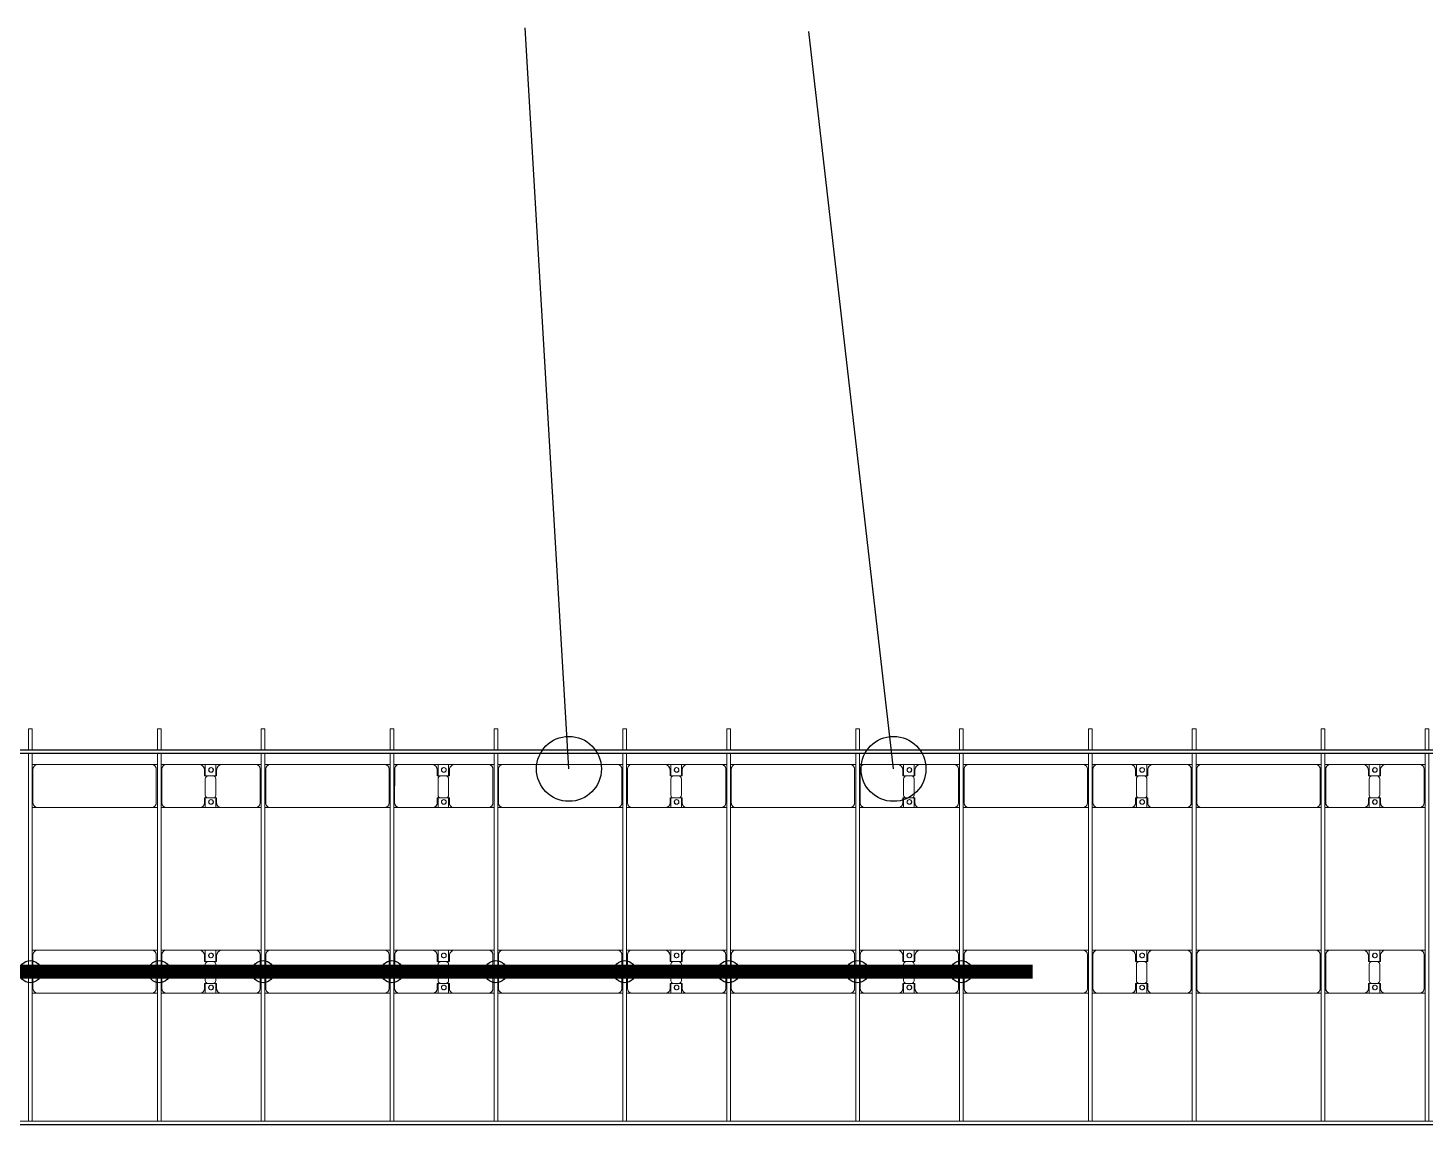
# Model space of a CAD drawing. Header units: millimetres. Extents: x -533732 to -130507, y -117886 to -23954.
# Drawn here: x -484065 to -469000, y -35746 to -23964 of the extents above; entities that cross this region are included whole.
import ezdxf

# ---------------------------------------------------------------- set-up
doc = ezdxf.new("R2010")
doc.units = ezdxf.units.MM
doc.layers.add('A-GENM', color=13, linetype='Continuous', lineweight=9)
doc.layers.add('S-BEAM', color=12, linetype='Continuous', lineweight=9)
for name, color, linetype in [('GC-BICH NEO', 6, 'Continuous'), ('GC-DAY NEO', 5, 'Continuous'), ('GC-HOP 40x60 GIA CUONG', 1, 'Continuous')]:
    doc.layers.add(name, color=color, linetype=linetype)

# ---------------------------------------------------------------- blocks, each defined once
blk = doc.blocks.new('Dầm C52 - Hộp 40x60-19816-BỐ TRÍ KHUNG KẾT CẤU BÈ PIN 06')
at = {"layer": 'S-BEAM', "color": 3, "lineweight": 25}
for p, q in [((-145891, 20), (145891, 20)), ((145891, -20), (-145891, -20))]:
    blk.add_line(p, q, dxfattribs=at)
blk = doc.blocks.new('Dầm C52 - Dầm C52-19796-BỐ TRÍ KHUNG KẾT CẤU BÈ PIN 06')
at = {"layer": 'S-BEAM', "color": 1}
for p, q in [((35387, 20), (39347, 20)), ((39387, 20), (39613, 20)), ((39613, 20), (39613, -20)), ((39347, -20), (35387, -20)), ((39613, -20), (39387, -20))]:
    blk.add_line(p, q, dxfattribs=at)
blk = doc.blocks.new('Dai phao do pin - DẢI PHAO ĐỠ PIN-V149-BỐ TRÍ KHUNG KẾT CẤU BÈ PIN 06')
at = {"layer": 'A-GENM', "color": 7}
for p, q in [((13259, 223), (13320, 223)), ((13259, 223), (13320, 223)), ((13270, 173), (13270, -192)), ((13690, 223), (13320, 223)), ((13690, 223), (13862, 223)), ((13862, 223), (13690, 223)), ((13740, 118), (13740, 173)), ((13748, 223), (13920, 223)), ((13748, 116), (13748, 223)), ((13920, 223), (13748, 223)), ((13862, 223), (13862, 116)), ((13870, 173), (13870, 118)), ((14280, 223), (13920, 223)), ((14280, 223), (14339, 223)), ((14280, 223), (14339, 223)), ((14330, -192), (14330, 173)), ((14379, 223), (14440, 223)), ((14379, 223), (14440, 223)), ((14390, 173), (14390, -192)), ((15670, 223), (14440, 223)), ((15670, 223), (15729, 223)), ((15670, 223), (15729, 223)), ((15720, -192), (15720, 173)), ((15769, 223), (15830, 223)), ((15769, 223), (15830, 223)), ((15780, 173), (15780, -192)), ((16200, 223), (15830, 223)), ((16200, 223), (16372, 223)), ((16372, 223), (16200, 223)), ((16250, 118), (16250, 173)), ((16258, 223), (16430, 223)), ((16258, 116), (16258, 223)), ((16430, 223), (16258, 223)), ((16372, 223), (16372, 116)), ((16380, 173), (16380, 118)), ((16790, 223), (16430, 223)), ((16790, 223), (16849, 223)), ((16790, 223), (16849, 223)), ((16840, -192), (16840, 173)), ((16889, 223), (16950, 223)), ((16889, 223), (16950, 223)), ((16900, 173), (16900, -192)), ((18180, 223), (16950, 223)), ((18180, 223), (18239, 223)), ((18180, 223), (18239, 223)), ((18230, -192), (18230, 173)), ((18279, 223), (18340, 223)), ((18279, 223), (18340, 223)), ((18290, 173), (18290, -192)), ((18710, 223), (18340, 223)), ((18710, 223), (18882, 223)), ((18882, 223), (18710, 223)), ((18760, 118), (18760, 173)), ((18768, 223), (18940, 223)), ((18768, 116), (18768, 223)), ((18940, 223), (18768, 223)), ((18882, 223), (18882, 116)), ((18890, 173), (18890, 118)), ((19300, 223), (18940, 223)), ((19300, 223), (19359, 223)), ((19300, 223), (19359, 223)), ((19350, -192), (19350, 173)), ((19399, 223), (19460, 223)), ((19399, 223), (19460, 223)), ((19410, 173), (19410, -192)), ((20690, 223), (19460, 223)), ((20690, 223), (20749, 223)), ((20690, 223), (20749, 223)), ((20740, -192), (20740, 173)), ((20789, 223), (20850, 223)), ((20789, 223), (20850, 223)), ((20800, 173), (20800, -192)), ((21220, 223), (20850, 223)), ((21220, 223), (21392, 223)), ((21392, 223), (21220, 223)), ((21270, 118), (21270, 173)), ((21278, 223), (21450, 223)), ((21278, 116), (21278, 223)), ((21450, 223), (21278, 223)), ((21392, 223), (21392, 116)), ((21400, 173), (21400, 118)), ((21810, 223), (21450, 223)), ((21810, 223), (21869, 223)), ((21810, 223), (21869, 223)), ((21860, -192), (21860, 173)), ((21909, 223), (21970, 223)), ((21909, 223), (21970, 223)), ((21920, 173), (21920, -192)), ((23200, 223), (21970, 223)), ((23200, 223), (23259, 223)), ((23200, 223), (23259, 223)), ((23250, -192), (23250, 173)), ((23299, 223), (23360, 223)), ((23299, 223), (23360, 223)), ((23310, 173), (23310, -192)), ((23730, 223), (23360, 223)), ((23730, 223), (23902, 223)), ((23902, 223), (23730, 223)), ((23780, 118), (23780, 173)), ((23788, 223), (23960, 223)), ((23788, 116), (23788, 223)), ((23960, 223), (23788, 223)), ((23902, 223), (23902, 116)), ((23910, 173), (23910, 118)), ((24320, 223), (23960, 223)), ((24320, 223), (24379, 223)), ((24320, 223), (24379, 223)), ((24370, -192), (24370, 173)), ((24419, 223), (24480, 223)), ((24419, 223), (24480, 223)), ((24430, 173), (24430, -192)), ((25710, 223), (24480, 223)), ((25710, 223), (25769, 223)), ((25710, 223), (25769, 223)), ((25760, -192), (25760, 173)), ((25809, 223), (25870, 223)), ((25809, 223), (25870, 223)), ((25820, 173), (25820, -192)), ((26240, 223), (25870, 223)), ((26240, 223), (26412, 223)), ((26412, 223), (26240, 223)), ((26290, 118), (26290, 173)), ((26298, 223), (26470, 223)), ((26298, 116), (26298, 223)), ((26470, 223), (26298, 223)), ((26412, 223), (26412, 116)), ((26420, 173), (26420, 118)), ((26830, 223), (26470, 223)), ((26830, 223), (26889, 223)), ((26830, 223), (26889, 223)), ((26880, -192), (26880, 173)), ((26929, 223), (26990, 223)), ((26929, 223), (26990, 223)), ((26940, 173), (26940, -192)), ((28220, 223), (26990, 223)), ((28220, 223), (28279, 223)), ((28220, 223), (28279, 223)), ((28270, -192), (28270, 173)), ((13832, 118), (13740, 118)), ((13748, 88), (13748, -88)), ((13870, 118), (13778, 118)), ((13862, -88), (13862, 88)), ((16342, 118), (16250, 118)), ((16258, 88), (16258, -88)), ((16380, 118), (16288, 118)), ((16372, -88), (16372, 88)), ((18852, 118), (18760, 118)), ((18768, 88), (18768, -88)), ((18890, 118), (18798, 118)), ((18882, -88), (18882, 88)), ((21362, 118), (21270, 118)), ((21278, 88), (21278, -88)), ((21400, 118), (21308, 118)), ((21392, -88), (21392, 88)), ((23872, 118), (23780, 118)), ((23788, 88), (23788, -88)), ((23910, 118), (23818, 118)), ((23902, -88), (23902, 88)), ((26382, 118), (26290, 118)), ((26298, 88), (26298, -88)), ((26420, 118), (26328, 118)), ((26412, -88), (26412, 88)), ((13740, -182), (13740, -118)), ((13740, -118), (13832, -118)), ((13748, -242), (13748, -116)), ((13778, -118), (13870, -118)), ((13862, -116), (13862, -242)), ((13870, -118), (13870, -182)), ((16250, -182), (16250, -118)), ((16250, -118), (16342, -118)), ((16258, -242), (16258, -116)), ((16288, -118), (16380, -118)), ((16372, -116), (16372, -242)), ((16380, -118), (16380, -182)), ((18760, -182), (18760, -118)), ((18760, -118), (18852, -118)), ((18768, -242), (18768, -116)), ((18798, -118), (18890, -118)), ((18882, -116), (18882, -242)), ((18890, -118), (18890, -182)), ((21270, -182), (21270, -118)), ((21270, -118), (21362, -118)), ((21278, -242), (21278, -116)), ((21308, -118), (21400, -118)), ((21392, -116), (21392, -242)), ((21400, -118), (21400, -182)), ((23780, -182), (23780, -118)), ((23780, -118), (23872, -118)), ((23788, -242), (23788, -116)), ((23818, -118), (23910, -118)), ((23902, -116), (23902, -242)), ((23910, -118), (23910, -182)), ((26290, -182), (26290, -118)), ((26290, -118), (26382, -118)), ((26298, -242), (26298, -116)), ((26328, -118), (26420, -118)), ((26412, -116), (26412, -242)), ((26420, -118), (26420, -182)), ((13320, -242), (13259, -242)), ((13320, -242), (13259, -242)), ((13320, -242), (13680, -242)), ((13862, -242), (13680, -242)), ((13680, -242), (13862, -242)), ((13930, -242), (13748, -242)), ((13748, -242), (13930, -242)), ((13930, -242), (14280, -242)), ((14339, -242), (14280, -242)), ((14339, -242), (14280, -242)), ((14440, -242), (14379, -242)), ((14440, -242), (14379, -242)), ((14440, -242), (15670, -242)), ((15729, -242), (15670, -242)), ((15729, -242), (15670, -242)), ((15830, -242), (15769, -242)), ((15830, -242), (15769, -242)), ((15830, -242), (16190, -242)), ((16372, -242), (16190, -242)), ((16190, -242), (16372, -242)), ((16440, -242), (16258, -242)), ((16258, -242), (16440, -242)), ((16440, -242), (16790, -242)), ((16849, -242), (16790, -242)), ((16849, -242), (16790, -242)), ((16950, -242), (16889, -242)), ((16950, -242), (16889, -242)), ((16950, -242), (18180, -242)), ((18239, -242), (18180, -242)), ((18239, -242), (18180, -242)), ((18340, -242), (18279, -242)), ((18340, -242), (18279, -242)), ((18340, -242), (18700, -242)), ((18882, -242), (18700, -242)), ((18700, -242), (18882, -242)), ((18950, -242), (18768, -242)), ((18768, -242), (18950, -242)), ((18950, -242), (19300, -242)), ((19359, -242), (19300, -242)), ((19359, -242), (19300, -242)), ((19460, -242), (19399, -242)), ((19460, -242), (19399, -242)), ((19460, -242), (20690, -242)), ((20749, -242), (20690, -242)), ((20749, -242), (20690, -242)), ((20850, -242), (20789, -242)), ((20850, -242), (20789, -242)), ((20850, -242), (21210, -242)), ((21392, -242), (21210, -242)), ((21210, -242), (21392, -242)), ((21460, -242), (21278, -242)), ((21278, -242), (21460, -242)), ((21460, -242), (21810, -242)), ((21869, -242), (21810, -242)), ((21869, -242), (21810, -242)), ((21970, -242), (21909, -242)), ((21970, -242), (21909, -242)), ((21970, -242), (23200, -242)), ((23259, -242), (23200, -242)), ((23259, -242), (23200, -242)), ((23360, -242), (23299, -242)), ((23360, -242), (23299, -242)), ((23360, -242), (23720, -242)), ((23902, -242), (23720, -242)), ((23720, -242), (23902, -242)), ((23970, -242), (23788, -242)), ((23788, -242), (23970, -242)), ((23970, -242), (24320, -242)), ((24379, -242), (24320, -242)), ((24379, -242), (24320, -242)), ((24480, -242), (24419, -242)), ((24480, -242), (24419, -242)), ((24480, -242), (25710, -242)), ((25769, -242), (25710, -242)), ((25769, -242), (25710, -242)), ((25870, -242), (25809, -242)), ((25870, -242), (25809, -242)), ((25870, -242), (26230, -242)), ((26412, -242), (26230, -242)), ((26230, -242), (26412, -242)), ((26480, -242), (26298, -242)), ((26298, -242), (26480, -242)), ((26480, -242), (26830, -242)), ((26889, -242), (26830, -242)), ((26889, -242), (26830, -242)), ((26990, -242), (26929, -242)), ((26990, -242), (26929, -242)), ((26990, -242), (28220, -242)), ((28279, -242), (28220, -242)), ((28279, -242), (28220, -242))]:
    blk.add_line(p, q, dxfattribs=at)
for centre, radius, start, end in [((13320, 173), 50, 90, 180), ((13320, 173), 50, 105, 180), ((13690, 173), 50, 0, 90), ((13690, 173), 50, 0, 75), ((13799, 162), 25, 0, 180), ((13799, 162), 25, 0, 165), ((13799, 162), 25, 180, 0), ((13799, 162), 25, 195, 255), ((13801, 162), 25, 0, 180), ((13801, 162), 25, 90, 180), ((13801, 162), 25, 180, 0), ((13801, 162), 25, 180, 255), ((13799, 162), 25, 285, 0), ((13801, 162), 25, 15, 75), ((13801, 162), 25, 285, 345), ((13920, 173), 50, 90, 180), ((13920, 173), 50, 105, 180), ((14280, 173), 50, 0, 90), ((14280, 173), 50, 0, 75), ((14440, 173), 50, 90, 180), ((14440, 173), 50, 150, 180), ((14440, 173), 50, 90, 120), ((15670, 173), 50, 0, 90), ((15670, 173), 50, 15, 90), ((15830, 173), 50, 90, 180), ((15830, 173), 50, 105, 180), ((16200, 173), 50, 360, 90), ((16200, 173), 50, 360, 75), ((16309, 162), 25, 0, 180), ((16309, 162), 25, 0, 165), ((16309, 162), 25, 180, 0), ((16309, 162), 25, 195, 255), ((16311, 162), 25, 0, 180), ((16311, 162), 25, 90, 180), ((16311, 162), 25, 180, 0), ((16311, 162), 25, 180, 255), ((16309, 162), 25, 285, 0), ((16311, 162), 25, 15, 75), ((16311, 162), 25, 285, 345), ((16430, 173), 50, 90, 180), ((16430, 173), 50, 105, 180), ((16790, 173), 50, 0, 90), ((16790, 173), 50, 0, 75), ((16950, 173), 50, 90, 180), ((16950, 173), 50, 150, 180), ((16950, 173), 50, 90, 120), ((18180, 173), 50, 0, 90), ((18180, 173), 50, 15, 90), ((18340, 173), 50, 90, 180), ((18340, 173), 50, 105, 180), ((18710, 173), 50, 360, 90), ((18710, 173), 50, 360, 75), ((18819, 162), 25, 360, 180), ((18819, 162), 25, 360, 165), ((18819, 162), 25, 180, 0), ((18819, 162), 25, 195, 255), ((18821, 162), 25, 0, 180), ((18821, 162), 25, 90, 180), ((18821, 162), 25, 180, 0), ((18821, 162), 25, 180, 255), ((18819, 162), 25, 285, 360), ((18821, 162), 25, 15, 75), ((18821, 162), 25, 285, 345), ((18940, 173), 50, 90, 180), ((18940, 173), 50, 105, 180), ((19300, 173), 50, 0, 90), ((19300, 173), 50, 0, 75), ((19460, 173), 50, 90, 180), ((19460, 173), 50, 150, 180), ((19460, 173), 50, 90, 120), ((20690, 173), 50, 360, 90), ((20690, 173), 50, 15, 90), ((20850, 173), 50, 90, 180), ((20850, 173), 50, 105, 180), ((21220, 173), 50, 0, 90), ((21220, 173), 50, 0, 75), ((21329, 162), 25, 360, 180), ((21329, 162), 25, 360, 165), ((21329, 162), 25, 180, 0), ((21329, 162), 25, 195, 255), ((21331, 162), 25, 0, 180), ((21331, 162), 25, 90, 180), ((21331, 162), 25, 180, 0), ((21331, 162), 25, 180, 255), ((21329, 162), 25, 285, 360), ((21331, 162), 25, 15, 75), ((21331, 162), 25, 285, 345), ((21450, 173), 50, 90, 180), ((21450, 173), 50, 105, 180), ((21810, 173), 50, 0, 90), ((21810, 173), 50, 0, 75), ((21970, 173), 50, 90, 180), ((21970, 173), 50, 150, 180), ((21970, 173), 50, 90, 120), ((23200, 173), 50, 0, 90), ((23200, 173), 50, 15, 90), ((23360, 173), 50, 90, 180), ((23360, 173), 50, 105, 180), ((23730, 173), 50, 360, 90), ((23730, 173), 50, 360, 75), ((23839, 162), 25, 0, 180), ((23839, 162), 25, 0, 165), ((23839, 162), 25, 180, 0), ((23839, 162), 25, 195, 255), ((23841, 162), 25, 360, 180), ((23841, 162), 25, 90, 180), ((23841, 162), 25, 180, 360), ((23841, 162), 25, 180, 255), ((23839, 162), 25, 285, 0), ((23841, 162), 25, 15, 75), ((23841, 162), 25, 285, 345), ((23960, 173), 50, 90, 180), ((23960, 173), 50, 105, 180), ((24320, 173), 50, 0, 90), ((24320, 173), 50, 0, 75), ((24480, 173), 50, 90, 180), ((24480, 173), 50, 150, 180), ((24480, 173), 50, 90, 120), ((25710, 173), 50, 360, 90), ((25710, 173), 50, 15, 90), ((25870, 173), 50, 90, 180), ((25870, 173), 50, 105, 180), ((26240, 173), 50, 360, 90), ((26240, 173), 50, 360, 75), ((26349, 162), 25, 360, 180), ((26349, 162), 25, 360, 165), ((26349, 162), 25, 180, 360), ((26349, 162), 25, 195, 255), ((26351, 162), 25, 0, 180), ((26351, 162), 25, 90, 180), ((26351, 162), 25, 180, 360), ((26351, 162), 25, 180, 255), ((26349, 162), 25, 285, 360), ((26351, 162), 25, 15, 75), ((26351, 162), 25, 285, 345), ((26470, 173), 50, 90, 180), ((26470, 173), 50, 105, 180), ((26830, 173), 50, 0, 90), ((26830, 173), 50, 0, 75), ((26990, 173), 50, 90, 180), ((26990, 173), 50, 150, 180), ((26990, 173), 50, 90, 120), ((28220, 173), 50, 0, 90), ((28220, 173), 50, 15, 90), ((13778, 88), 30, 90, 180), ((13832, 88), 30, 0, 90), ((16288, 88), 30, 90, 180), ((16342, 88), 30, 0, 90), ((18798, 88), 30, 90, 180), ((18852, 88), 30, 0, 90), ((21308, 88), 30, 90, 180), ((21362, 88), 30, 0, 90), ((23818, 88), 30, 90, 180), ((23872, 88), 30, 360, 90), ((26328, 88), 30, 90, 180), ((26382, 88), 30, 0, 90), ((13778, -88), 30, 180, 270), ((13832, -88), 30, 270, 360), ((16288, -88), 30, 180, 270), ((16342, -88), 30, 270, 360), ((18798, -88), 30, 180, 270), ((18852, -88), 30, 270, 0), ((21308, -88), 30, 180, 270), ((21362, -88), 30, 270, 0), ((23818, -88), 30, 180, 270), ((23872, -88), 30, 270, 360), ((26328, -88), 30, 180, 270), ((26382, -88), 30, 270, 0), ((13320, -192), 50, 180, 270), ((13320, -192), 50, 180, 255), ((13680, -182), 60, 270, 0), ((13680, -182), 60, 300, 0), ((13799, -183), 25, 0, 180), ((13799, -183), 25, 180, 0), ((13799, -183), 25, 195, 0), ((13801, -183), 25, 0, 180), ((13801, -183), 25, 60, 180), ((13801, -183), 25, 180, 0), ((13801, -183), 25, 180, 270), ((13799, -183), 25, 360, 150), ((13801, -183), 25, 285, 345), ((13801, -183), 25, 15, 30), ((13930, -182), 60, 180, 270), ((13930, -182), 60, 180, 240), ((14280, -192), 50, 270, 360), ((14280, -192), 50, 285, 360), ((14440, -192), 50, 180, 270), ((14440, -192), 50, 180, 210), ((14440, -192), 50, 223.8238, 255), ((15670, -192), 50, 270, 0), ((15670, -192), 50, 270, 300), ((15670, -192), 50, 330, 345), ((15830, -192), 50, 180, 270), ((15830, -192), 50, 180, 255), ((16190, -182), 60, 270, 0), ((16190, -182), 60, 300, 0), ((16309, -183), 25, 360, 180), ((16309, -183), 25, 180, 0), ((16309, -183), 25, 195, 360), ((16311, -183), 25, 0, 180), ((16311, -183), 25, 60, 180), ((16311, -183), 25, 180, 360), ((16311, -183), 25, 180, 270), ((16309, -183), 25, 360, 150), ((16311, -183), 25, 285, 345), ((16311, -183), 25, 15, 30), ((16440, -182), 60, 180, 270), ((16440, -182), 60, 180, 240), ((16790, -192), 50, 270, 0), ((16790, -192), 50, 285, 0), ((16950, -192), 50, 180, 270), ((16950, -192), 50, 180, 210), ((16950, -192), 50, 223.8085, 255), ((18180, -192), 50, 270, 0), ((18180, -192), 50, 270, 300), ((18180, -192), 50, 330, 345), ((18340, -192), 50, 180, 270), ((18340, -192), 50, 180, 255), ((18700, -182), 60, 270, 0), ((18700, -182), 60, 300, 0), ((18819, -183), 25, 360, 180), ((18819, -183), 25, 180, 360), ((18819, -183), 25, 195, 360), ((18821, -183), 25, 0, 180), ((18821, -183), 25, 60, 180), ((18821, -183), 25, 180, 0), ((18821, -183), 25, 180, 270), ((18819, -183), 25, 360, 150), ((18821, -183), 25, 285, 345), ((18821, -183), 25, 15, 30), ((18950, -182), 60, 180, 270), ((18950, -182), 60, 180, 240), ((19300, -192), 50, 270, 0), ((19300, -192), 50, 285, 0), ((19460, -192), 50, 180, 270), ((19460, -192), 50, 180, 210), ((19460, -192), 50, 223.7932, 255), ((20690, -192), 50, 270, 0), ((20690, -192), 50, 270, 300), ((20690, -192), 50, 330, 345), ((20850, -192), 50, 180, 270), ((20850, -192), 50, 180, 255), ((21210, -182), 60, 270, 0), ((21210, -182), 60, 300, 0), ((21329, -183), 25, 0, 180), ((21329, -183), 25, 180, 0), ((21329, -183), 25, 195, 0), ((21331, -183), 25, 360, 180), ((21331, -183), 25, 60, 180), ((21331, -183), 25, 180, 0), ((21331, -183), 25, 180, 270), ((21329, -183), 25, 0, 150), ((21331, -183), 25, 285, 345), ((21331, -183), 25, 15, 30), ((21460, -182), 60, 180, 270), ((21460, -182), 60, 180, 240), ((21810, -192), 50, 270, 0), ((21810, -192), 50, 285, 0), ((21970, -192), 50, 180, 270), ((21970, -192), 50, 180, 210), ((21970, -192), 50, 223.7778, 255), ((23200, -192), 50, 270, 0), ((23200, -192), 50, 270, 300), ((23200, -192), 50, 330, 345), ((23360, -192), 50, 180, 270), ((23360, -192), 50, 180, 255), ((23720, -182), 60, 270, 0), ((23720, -182), 60, 300, 0), ((23839, -183), 25, 0, 180), ((23839, -183), 25, 180, 0), ((23839, -183), 25, 195, 0), ((23841, -183), 25, 360, 180), ((23841, -183), 25, 60, 180), ((23841, -183), 25, 180, 0), ((23841, -183), 25, 180, 270), ((23839, -183), 25, 360, 150), ((23841, -183), 25, 285, 345), ((23841, -183), 25, 15, 30), ((23970, -182), 60, 180, 270), ((23970, -182), 60, 180, 240), ((24320, -192), 50, 270, 0), ((24320, -192), 50, 285, 0), ((24480, -192), 50, 180, 270), ((24480, -192), 50, 180, 210), ((24480, -192), 50, 223.7625, 255), ((25710, -192), 50, 270, 360), ((25710, -192), 50, 270, 300), ((25710, -192), 50, 330, 345), ((25870, -192), 50, 180, 270), ((25870, -192), 50, 180, 255), ((26230, -182), 60, 270, 360), ((26230, -182), 60, 300, 360), ((26349, -183), 25, 0, 180), ((26349, -183), 25, 180, 0), ((26349, -183), 25, 195, 0), ((26351, -183), 25, 360, 180), ((26351, -183), 25, 60, 180), ((26351, -183), 25, 180, 0), ((26351, -183), 25, 180, 270), ((26349, -183), 25, 0, 150), ((26351, -183), 25, 285, 345), ((26351, -183), 25, 15, 30), ((26480, -182), 60, 180, 270), ((26480, -182), 60, 180, 240), ((26830, -192), 50, 270, 0), ((26830, -192), 50, 285, 0), ((26990, -192), 50, 180, 270), ((26990, -192), 50, 180, 210), ((26990, -192), 50, 223.7472, 255), ((28220, -192), 50, 270, 360), ((28220, -192), 50, 270, 300), ((28220, -192), 50, 330, 345)]:
    blk.add_arc(centre, radius, start, end, dxfattribs=at)
blk = doc.blocks.new('Dai phao do pin - DẢI PHAO ĐỠ PIN-V153-BỐ TRÍ KHUNG KẾT CẤU BÈ PIN 06')
at = {"layer": 'A-GENM', "color": 7}
for p, q in [((13259, 223), (13320, 223)), ((13259, 223), (13320, 223)), ((13270, 173), (13270, -192)), ((13690, 223), (13320, 223)), ((13690, 223), (13862, 223)), ((13862, 223), (13690, 223)), ((13740, 118), (13740, 173)), ((13748, 223), (13920, 223)), ((13748, 116), (13748, 223)), ((13920, 223), (13748, 223)), ((13862, 223), (13862, 116)), ((13870, 173), (13870, 118)), ((14280, 223), (13920, 223)), ((14280, 223), (14339, 223)), ((14280, 223), (14339, 223)), ((14330, -192), (14330, 173)), ((14379, 223), (14440, 223)), ((14379, 223), (14440, 223)), ((14390, 173), (14390, -192)), ((15670, 223), (14440, 223)), ((15670, 223), (15729, 223)), ((15670, 223), (15729, 223)), ((15720, -192), (15720, 173)), ((15769, 223), (15830, 223)), ((15769, 223), (15830, 223)), ((15780, 173), (15780, -192)), ((16200, 223), (15830, 223)), ((16200, 223), (16372, 223)), ((16372, 223), (16200, 223)), ((16250, 118), (16250, 173)), ((16258, 223), (16430, 223)), ((16258, 116), (16258, 223)), ((16430, 223), (16258, 223)), ((16372, 223), (16372, 116)), ((16380, 173), (16380, 118)), ((16790, 223), (16430, 223)), ((16790, 223), (16849, 223)), ((16790, 223), (16849, 223)), ((16840, -192), (16840, 173)), ((16889, 223), (16950, 223)), ((16889, 223), (16950, 223)), ((16900, 173), (16900, -192)), ((18180, 223), (16950, 223)), ((18180, 223), (18239, 223)), ((18180, 223), (18239, 223)), ((18230, -192), (18230, 173)), ((18279, 223), (18340, 223)), ((18279, 223), (18340, 223)), ((18290, 173), (18290, -192)), ((18710, 223), (18340, 223)), ((18710, 223), (18882, 223)), ((18882, 223), (18710, 223)), ((18760, 118), (18760, 173)), ((18768, 223), (18940, 223)), ((18768, 116), (18768, 223)), ((18940, 223), (18768, 223)), ((18882, 223), (18882, 116)), ((18890, 173), (18890, 118)), ((19300, 223), (18940, 223)), ((19300, 223), (19359, 223)), ((19300, 223), (19359, 223)), ((19350, -192), (19350, 173)), ((19399, 223), (19460, 223)), ((19399, 223), (19460, 223)), ((19410, 173), (19410, -192)), ((20690, 223), (19460, 223)), ((20690, 223), (20749, 223)), ((20690, 223), (20749, 223)), ((20740, -192), (20740, 173)), ((20789, 223), (20850, 223)), ((20789, 223), (20850, 223)), ((20800, 173), (20800, -192)), ((21220, 223), (20850, 223)), ((21220, 223), (21392, 223)), ((21392, 223), (21220, 223)), ((21270, 118), (21270, 173)), ((21278, 223), (21450, 223)), ((21278, 116), (21278, 223)), ((21450, 223), (21278, 223)), ((21392, 223), (21392, 116)), ((21400, 173), (21400, 118)), ((21810, 223), (21450, 223)), ((21810, 223), (21869, 223)), ((21810, 223), (21869, 223)), ((21860, -192), (21860, 173)), ((21909, 223), (21970, 223)), ((21909, 223), (21970, 223)), ((21920, 173), (21920, -192)), ((23200, 223), (21970, 223)), ((23200, 223), (23259, 223)), ((23200, 223), (23259, 223)), ((23250, -192), (23250, 173)), ((23299, 223), (23360, 223)), ((23299, 223), (23360, 223)), ((23310, 173), (23310, -192)), ((23730, 223), (23360, 223)), ((23730, 223), (23902, 223)), ((23902, 223), (23730, 223)), ((23780, 118), (23780, 173)), ((23788, 223), (23960, 223)), ((23788, 116), (23788, 223)), ((23960, 223), (23788, 223)), ((23902, 223), (23902, 116)), ((23910, 173), (23910, 118)), ((24320, 223), (23960, 223)), ((24320, 223), (24379, 223)), ((24320, 223), (24379, 223)), ((24370, -192), (24370, 173)), ((24419, 223), (24480, 223)), ((24419, 223), (24480, 223)), ((24430, 173), (24430, -192)), ((25710, 223), (24480, 223)), ((25710, 223), (25769, 223)), ((25710, 223), (25769, 223)), ((25760, -192), (25760, 173)), ((25809, 223), (25870, 223)), ((25809, 223), (25870, 223)), ((25820, 173), (25820, -192)), ((26240, 223), (25870, 223)), ((26240, 223), (26412, 223)), ((26412, 223), (26240, 223)), ((26290, 118), (26290, 173)), ((26298, 223), (26470, 223)), ((26298, 116), (26298, 223)), ((26470, 223), (26298, 223)), ((26412, 223), (26412, 116)), ((26420, 173), (26420, 118)), ((26830, 223), (26470, 223)), ((26830, 223), (26889, 223)), ((26830, 223), (26889, 223)), ((26880, -192), (26880, 173)), ((26929, 223), (26990, 223)), ((26929, 223), (26990, 223)), ((26940, 173), (26940, -192)), ((28220, 223), (26990, 223)), ((28220, 223), (28279, 223)), ((28220, 223), (28279, 223)), ((28270, -192), (28270, 173)), ((13832, 118), (13740, 118)), ((13748, 88), (13748, -88)), ((13870, 118), (13778, 118)), ((13862, -88), (13862, 88)), ((16342, 118), (16250, 118)), ((16258, 88), (16258, -88)), ((16380, 118), (16288, 118)), ((16372, -88), (16372, 88)), ((18852, 118), (18760, 118)), ((18768, 88), (18768, -88)), ((18890, 118), (18798, 118)), ((18882, -88), (18882, 88)), ((21362, 118), (21270, 118)), ((21278, 88), (21278, -88)), ((21400, 118), (21308, 118)), ((21392, -88), (21392, 88)), ((23872, 118), (23780, 118)), ((23788, 88), (23788, -88)), ((23910, 118), (23818, 118)), ((23902, -88), (23902, 88)), ((26382, 118), (26290, 118)), ((26298, 88), (26298, -88)), ((26420, 118), (26328, 118)), ((26412, -88), (26412, 88)), ((13740, -182), (13740, -118)), ((13740, -118), (13832, -118)), ((13748, -242), (13748, -116)), ((13778, -118), (13870, -118)), ((13862, -116), (13862, -242)), ((13870, -118), (13870, -182)), ((16250, -182), (16250, -118)), ((16250, -118), (16342, -118)), ((16258, -242), (16258, -116)), ((16288, -118), (16380, -118)), ((16372, -116), (16372, -242)), ((16380, -118), (16380, -182)), ((18760, -182), (18760, -118)), ((18760, -118), (18852, -118)), ((18768, -242), (18768, -116)), ((18798, -118), (18890, -118)), ((18882, -116), (18882, -242)), ((18890, -118), (18890, -182)), ((21270, -182), (21270, -118)), ((21270, -118), (21362, -118)), ((21278, -242), (21278, -116)), ((21308, -118), (21400, -118)), ((21392, -116), (21392, -242)), ((21400, -118), (21400, -182)), ((23780, -182), (23780, -118)), ((23780, -118), (23872, -118)), ((23788, -242), (23788, -116)), ((23818, -118), (23910, -118)), ((23902, -116), (23902, -242)), ((23910, -118), (23910, -182)), ((26290, -182), (26290, -118)), ((26290, -118), (26382, -118)), ((26298, -242), (26298, -116)), ((26328, -118), (26420, -118)), ((26412, -116), (26412, -242)), ((26420, -118), (26420, -182)), ((13320, -242), (13259, -242)), ((13320, -242), (13259, -242)), ((13320, -242), (13680, -242)), ((13862, -242), (13680, -242)), ((13680, -242), (13862, -242)), ((13930, -242), (13748, -242)), ((13748, -242), (13930, -242)), ((13930, -242), (14280, -242)), ((14339, -242), (14280, -242)), ((14339, -242), (14280, -242)), ((14440, -242), (14379, -242)), ((14440, -242), (14379, -242)), ((14440, -242), (15670, -242)), ((15729, -242), (15670, -242)), ((15729, -242), (15670, -242)), ((15830, -242), (15769, -242)), ((15830, -242), (15769, -242)), ((15830, -242), (16190, -242)), ((16372, -242), (16190, -242)), ((16190, -242), (16372, -242)), ((16440, -242), (16258, -242)), ((16258, -242), (16440, -242)), ((16440, -242), (16790, -242)), ((16849, -242), (16790, -242)), ((16849, -242), (16790, -242)), ((16950, -242), (16889, -242)), ((16950, -242), (16889, -242)), ((16950, -242), (18180, -242)), ((18239, -242), (18180, -242)), ((18239, -242), (18180, -242)), ((18340, -242), (18279, -242)), ((18340, -242), (18279, -242)), ((18340, -242), (18700, -242)), ((18882, -242), (18700, -242)), ((18700, -242), (18882, -242)), ((18950, -242), (18768, -242)), ((18768, -242), (18950, -242)), ((18950, -242), (19300, -242)), ((19359, -242), (19300, -242)), ((19359, -242), (19300, -242)), ((19460, -242), (19399, -242)), ((19460, -242), (19399, -242)), ((19460, -242), (20690, -242)), ((20749, -242), (20690, -242)), ((20749, -242), (20690, -242)), ((20850, -242), (20789, -242)), ((20850, -242), (20789, -242)), ((20850, -242), (21210, -242)), ((21392, -242), (21210, -242)), ((21210, -242), (21392, -242)), ((21460, -242), (21278, -242)), ((21278, -242), (21460, -242)), ((21460, -242), (21810, -242)), ((21869, -242), (21810, -242)), ((21869, -242), (21810, -242)), ((21970, -242), (21909, -242)), ((21970, -242), (21909, -242)), ((21970, -242), (23200, -242)), ((23259, -242), (23200, -242)), ((23259, -242), (23200, -242)), ((23360, -242), (23299, -242)), ((23360, -242), (23299, -242)), ((23360, -242), (23720, -242)), ((23902, -242), (23720, -242)), ((23720, -242), (23902, -242)), ((23970, -242), (23788, -242)), ((23788, -242), (23970, -242)), ((23970, -242), (24320, -242)), ((24379, -242), (24320, -242)), ((24379, -242), (24320, -242)), ((24480, -242), (24419, -242)), ((24480, -242), (24419, -242)), ((24480, -242), (25710, -242)), ((25769, -242), (25710, -242)), ((25769, -242), (25710, -242)), ((25870, -242), (25809, -242)), ((25870, -242), (25809, -242)), ((25870, -242), (26230, -242)), ((26412, -242), (26230, -242)), ((26230, -242), (26412, -242)), ((26480, -242), (26298, -242)), ((26298, -242), (26480, -242)), ((26480, -242), (26830, -242)), ((26889, -242), (26830, -242)), ((26889, -242), (26830, -242)), ((26990, -242), (26929, -242)), ((26990, -242), (26929, -242)), ((26990, -242), (28220, -242)), ((28279, -242), (28220, -242)), ((28279, -242), (28220, -242))]:
    blk.add_line(p, q, dxfattribs=at)
for centre, radius, start, end in [((13320, 173), 50, 90, 180), ((13320, 173), 50, 105, 180), ((13690, 173), 50, 0, 90), ((13690, 173), 50, 0, 75), ((13799, 162), 25, 0, 180), ((13799, 162), 25, 0, 165), ((13799, 162), 25, 180, 0), ((13799, 162), 25, 195, 255), ((13801, 162), 25, 0, 180), ((13801, 162), 25, 90, 180), ((13801, 162), 25, 180, 0), ((13801, 162), 25, 180, 255), ((13799, 162), 25, 285, 0), ((13801, 162), 25, 15, 75), ((13801, 162), 25, 285, 345), ((13920, 173), 50, 90, 180), ((13920, 173), 50, 105, 180), ((14280, 173), 50, 0, 90), ((14280, 173), 50, 0, 75), ((14440, 173), 50, 90, 180), ((14440, 173), 50, 150, 180), ((14440, 173), 50, 90, 120), ((15670, 173), 50, 0, 90), ((15670, 173), 50, 15, 90), ((15830, 173), 50, 90, 180), ((15830, 173), 50, 105, 180), ((16200, 173), 50, 360, 90), ((16200, 173), 50, 360, 75), ((16309, 162), 25, 0, 180), ((16309, 162), 25, 0, 165), ((16309, 162), 25, 180, 0), ((16309, 162), 25, 195, 255), ((16311, 162), 25, 0, 180), ((16311, 162), 25, 90, 180), ((16311, 162), 25, 180, 0), ((16311, 162), 25, 180, 255), ((16309, 162), 25, 285, 0), ((16311, 162), 25, 15, 75), ((16311, 162), 25, 285, 345), ((16430, 173), 50, 90, 180), ((16430, 173), 50, 105, 180), ((16790, 173), 50, 0, 90), ((16790, 173), 50, 0, 75), ((16950, 173), 50, 90, 180), ((16950, 173), 50, 150, 180), ((16950, 173), 50, 90, 120), ((18180, 173), 50, 0, 90), ((18180, 173), 50, 15, 90), ((18340, 173), 50, 90, 180), ((18340, 173), 50, 105, 180), ((18710, 173), 50, 360, 90), ((18710, 173), 50, 360, 75), ((18819, 162), 25, 360, 180), ((18819, 162), 25, 360, 165), ((18819, 162), 25, 180, 0), ((18819, 162), 25, 195, 255), ((18821, 162), 25, 0, 180), ((18821, 162), 25, 90, 180), ((18821, 162), 25, 180, 0), ((18821, 162), 25, 180, 255), ((18819, 162), 25, 285, 360), ((18821, 162), 25, 15, 75), ((18821, 162), 25, 285, 345), ((18940, 173), 50, 90, 180), ((18940, 173), 50, 105, 180), ((19300, 173), 50, 0, 90), ((19300, 173), 50, 0, 75), ((19460, 173), 50, 90, 180), ((19460, 173), 50, 150, 180), ((19460, 173), 50, 90, 120), ((20690, 173), 50, 360, 90), ((20690, 173), 50, 15, 90), ((20850, 173), 50, 90, 180), ((20850, 173), 50, 105, 180), ((21220, 173), 50, 0, 90), ((21220, 173), 50, 0, 75), ((21329, 162), 25, 360, 180), ((21329, 162), 25, 360, 165), ((21329, 162), 25, 180, 0), ((21329, 162), 25, 195, 255), ((21331, 162), 25, 0, 180), ((21331, 162), 25, 90, 180), ((21331, 162), 25, 180, 0), ((21331, 162), 25, 180, 255), ((21329, 162), 25, 285, 360), ((21331, 162), 25, 15, 75), ((21331, 162), 25, 285, 345), ((21450, 173), 50, 90, 180), ((21450, 173), 50, 105, 180), ((21810, 173), 50, 0, 90), ((21810, 173), 50, 0, 75), ((21970, 173), 50, 90, 180), ((21970, 173), 50, 150, 180), ((21970, 173), 50, 90, 120), ((23200, 173), 50, 0, 90), ((23200, 173), 50, 15, 90), ((23360, 173), 50, 90, 180), ((23360, 173), 50, 105, 180), ((23730, 173), 50, 360, 90), ((23730, 173), 50, 360, 75), ((23839, 162), 25, 0, 180), ((23839, 162), 25, 0, 165), ((23839, 162), 25, 180, 0), ((23839, 162), 25, 195, 255), ((23841, 162), 25, 360, 180), ((23841, 162), 25, 90, 180), ((23841, 162), 25, 180, 360), ((23841, 162), 25, 180, 255), ((23839, 162), 25, 285, 0), ((23841, 162), 25, 15, 75), ((23841, 162), 25, 285, 345), ((23960, 173), 50, 90, 180), ((23960, 173), 50, 105, 180), ((24320, 173), 50, 0, 90), ((24320, 173), 50, 0, 75), ((24480, 173), 50, 90, 180), ((24480, 173), 50, 150, 180), ((24480, 173), 50, 90, 120), ((25710, 173), 50, 360, 90), ((25710, 173), 50, 15, 90), ((25870, 173), 50, 90, 180), ((25870, 173), 50, 105, 180), ((26240, 173), 50, 360, 90), ((26240, 173), 50, 360, 75), ((26349, 162), 25, 360, 180), ((26349, 162), 25, 360, 165), ((26349, 162), 25, 180, 360), ((26349, 162), 25, 195, 255), ((26351, 162), 25, 0, 180), ((26351, 162), 25, 90, 180), ((26351, 162), 25, 180, 360), ((26351, 162), 25, 180, 255), ((26349, 162), 25, 285, 360), ((26351, 162), 25, 15, 75), ((26351, 162), 25, 285, 345), ((26470, 173), 50, 90, 180), ((26470, 173), 50, 105, 180), ((26830, 173), 50, 0, 90), ((26830, 173), 50, 0, 75), ((26990, 173), 50, 90, 180), ((26990, 173), 50, 150, 180), ((26990, 173), 50, 90, 120), ((28220, 173), 50, 0, 90), ((28220, 173), 50, 15, 90), ((13778, 88), 30, 90, 180), ((13832, 88), 30, 0, 90), ((16288, 88), 30, 90, 180), ((16342, 88), 30, 0, 90), ((18798, 88), 30, 90, 180), ((18852, 88), 30, 0, 90), ((21308, 88), 30, 90, 180), ((21362, 88), 30, 0, 90), ((23818, 88), 30, 90, 180), ((23872, 88), 30, 360, 90), ((26328, 88), 30, 90, 180), ((26382, 88), 30, 0, 90), ((13778, -88), 30, 180, 270), ((13832, -88), 30, 270, 360), ((16288, -88), 30, 180, 270), ((16342, -88), 30, 270, 360), ((18798, -88), 30, 180, 270), ((18852, -88), 30, 270, 0), ((21308, -88), 30, 180, 270), ((21362, -88), 30, 270, 0), ((23818, -88), 30, 180, 270), ((23872, -88), 30, 270, 360), ((26328, -88), 30, 180, 270), ((26382, -88), 30, 270, 0), ((13320, -192), 50, 180, 270), ((13320, -192), 50, 180, 255), ((13680, -182), 60, 270, 0), ((13680, -182), 60, 300, 0), ((13799, -183), 25, 0, 180), ((13799, -183), 25, 180, 0), ((13799, -183), 25, 195, 0), ((13801, -183), 25, 0, 180), ((13801, -183), 25, 60, 180), ((13801, -183), 25, 180, 0), ((13801, -183), 25, 180, 270), ((13799, -183), 25, 360, 150), ((13801, -183), 25, 285, 345), ((13801, -183), 25, 15, 30), ((13930, -182), 60, 180, 270), ((13930, -182), 60, 180, 240), ((14280, -192), 50, 270, 360), ((14280, -192), 50, 285, 360), ((14440, -192), 50, 180, 270), ((14440, -192), 50, 180, 210), ((14440, -192), 50, 225, 255), ((15670, -192), 50, 270, 0), ((15670, -192), 50, 270, 300), ((15670, -192), 50, 330, 345), ((15830, -192), 50, 180, 270), ((15830, -192), 50, 180, 255), ((16190, -182), 60, 270, 0), ((16190, -182), 60, 300, 0), ((16309, -183), 25, 360, 180), ((16309, -183), 25, 180, 0), ((16309, -183), 25, 195, 360), ((16311, -183), 25, 0, 180), ((16311, -183), 25, 60, 180), ((16311, -183), 25, 180, 360), ((16311, -183), 25, 180, 270), ((16309, -183), 25, 360, 150), ((16311, -183), 25, 285, 345), ((16311, -183), 25, 15, 30), ((16440, -182), 60, 180, 270), ((16440, -182), 60, 180, 240), ((16790, -192), 50, 270, 0), ((16790, -192), 50, 285, 0), ((16950, -192), 50, 180, 270), ((16950, -192), 50, 180, 210), ((16950, -192), 50, 225, 255), ((18180, -192), 50, 270, 0), ((18180, -192), 50, 270, 300), ((18180, -192), 50, 330, 345), ((18340, -192), 50, 180, 270), ((18340, -192), 50, 180, 255), ((18700, -182), 60, 270, 0), ((18700, -182), 60, 300, 0), ((18819, -183), 25, 360, 180), ((18819, -183), 25, 180, 360), ((18819, -183), 25, 195, 360), ((18821, -183), 25, 0, 180), ((18821, -183), 25, 60, 180), ((18821, -183), 25, 180, 0), ((18821, -183), 25, 180, 270), ((18819, -183), 25, 360, 150), ((18821, -183), 25, 285, 345), ((18821, -183), 25, 15, 30), ((18950, -182), 60, 180, 270), ((18950, -182), 60, 180, 240), ((19300, -192), 50, 270, 0), ((19300, -192), 50, 285, 0), ((19460, -192), 50, 180, 270), ((19460, -192), 50, 180, 210), ((19460, -192), 50, 225, 255), ((20690, -192), 50, 270, 0), ((20690, -192), 50, 270, 300), ((20690, -192), 50, 330, 345), ((20850, -192), 50, 180, 270), ((20850, -192), 50, 180, 255), ((21210, -182), 60, 270, 0), ((21210, -182), 60, 300, 0), ((21329, -183), 25, 0, 180), ((21329, -183), 25, 180, 0), ((21329, -183), 25, 195, 0), ((21331, -183), 25, 360, 180), ((21331, -183), 25, 60, 180), ((21331, -183), 25, 180, 0), ((21331, -183), 25, 180, 270), ((21329, -183), 25, 0, 150), ((21331, -183), 25, 285, 345), ((21331, -183), 25, 15, 30), ((21460, -182), 60, 180, 270), ((21460, -182), 60, 180, 240), ((21810, -192), 50, 270, 0), ((21810, -192), 50, 285, 0), ((21970, -192), 50, 180, 270), ((21970, -192), 50, 180, 210), ((21970, -192), 50, 225, 255), ((23200, -192), 50, 270, 0), ((23200, -192), 50, 270, 300), ((23200, -192), 50, 330, 345), ((23360, -192), 50, 180, 270), ((23360, -192), 50, 180, 255), ((23720, -182), 60, 270, 0), ((23720, -182), 60, 300, 0), ((23839, -183), 25, 0, 180), ((23839, -183), 25, 180, 0), ((23839, -183), 25, 195, 0), ((23841, -183), 25, 360, 180), ((23841, -183), 25, 60, 180), ((23841, -183), 25, 180, 0), ((23841, -183), 25, 180, 270), ((23839, -183), 25, 360, 150), ((23841, -183), 25, 285, 345), ((23841, -183), 25, 15, 30), ((23970, -182), 60, 180, 270), ((23970, -182), 60, 180, 240), ((24320, -192), 50, 270, 0), ((24320, -192), 50, 285, 0), ((24480, -192), 50, 180, 270), ((24480, -192), 50, 180, 210), ((24480, -192), 50, 225, 255), ((25710, -192), 50, 270, 360), ((25710, -192), 50, 270, 300), ((25710, -192), 50, 330, 345), ((25870, -192), 50, 180, 270), ((25870, -192), 50, 180, 255), ((26230, -182), 60, 270, 360), ((26230, -182), 60, 300, 360), ((26349, -183), 25, 0, 180), ((26349, -183), 25, 180, 0), ((26349, -183), 25, 195, 0), ((26351, -183), 25, 360, 180), ((26351, -183), 25, 60, 180), ((26351, -183), 25, 180, 0), ((26351, -183), 25, 180, 270), ((26349, -183), 25, 0, 150), ((26351, -183), 25, 285, 345), ((26351, -183), 25, 15, 30), ((26480, -182), 60, 180, 270), ((26480, -182), 60, 180, 240), ((26830, -192), 50, 270, 0), ((26830, -192), 50, 285, 0), ((26990, -192), 50, 180, 270), ((26990, -192), 50, 180, 210), ((26990, -192), 50, 225, 255), ((28220, -192), 50, 270, 360), ((28220, -192), 50, 270, 300), ((28220, -192), 50, 330, 345)]:
    blk.add_arc(centre, radius, start, end, dxfattribs=at)
blk = doc.blocks.new('HOBANMONG_BEPIN 6_rvt-1-BỐ TRÍ KHUNG KẾT CẤU BÈ PIN 06')
at = {"layer": 'A-GENM', "color": 3, "lineweight": 25, "rotation": 179.9997586099391}
for name, p in [('Dai phao do pin - DẢI PHAO ĐỠ PIN-V153-BỐ TRÍ KHUNG KẾT CẤU BÈ PIN 06', (-455741, -32145)), ('Dai phao do pin - DẢI PHAO ĐỠ PIN-V149-BỐ TRÍ KHUNG KẾT CẤU BÈ PIN 06', (-455741, -34145))]:
    blk.add_blockref(name, p, dxfattribs=at)
at = {"layer": 'S-BEAM', "color": 3, "lineweight": 25}
for name, p, rotation in [('Dầm C52 - Dầm C52-19796-BỐ TRÍ KHUNG KẾT CẤU BÈ PIN 06', (-484040, -71132), 89.99975860989407), ('Dầm C52 - Dầm C52-19796-BỐ TRÍ KHUNG KẾT CẤU BÈ PIN 06', (-482650, -71132), 89.99975860989407), ('Dầm C52 - Dầm C52-19796-BỐ TRÍ KHUNG KẾT CẤU BÈ PIN 06', (-481530, -71132), 89.99975860989407), ('Dầm C52 - Dầm C52-19796-BỐ TRÍ KHUNG KẾT CẤU BÈ PIN 06', (-480140, -71132), 89.99975860989407), ('Dầm C52 - Dầm C52-19796-BỐ TRÍ KHUNG KẾT CẤU BÈ PIN 06', (-479020, -71132), 89.99975860989407), ('Dầm C52 - Dầm C52-19796-BỐ TRÍ KHUNG KẾT CẤU BÈ PIN 06', (-477630, -71132), 89.99975860989407), ('Dầm C52 - Dầm C52-19796-BỐ TRÍ KHUNG KẾT CẤU BÈ PIN 06', (-476510, -71132), 89.99975860989407), ('Dầm C52 - Dầm C52-19796-BỐ TRÍ KHUNG KẾT CẤU BÈ PIN 06', (-475120, -71132), 89.99975860989407), ('Dầm C52 - Dầm C52-19796-BỐ TRÍ KHUNG KẾT CẤU BÈ PIN 06', (-474000, -71132), 89.99975860989407), ('Dầm C52 - Dầm C52-19796-BỐ TRÍ KHUNG KẾT CẤU BÈ PIN 06', (-472610, -71132), 89.99975860989407), ('Dầm C52 - Dầm C52-19796-BỐ TRÍ KHUNG KẾT CẤU BÈ PIN 06', (-471490, -71132), 89.99975860989407), ('Dầm C52 - Dầm C52-19796-BỐ TRÍ KHUNG KẾT CẤU BÈ PIN 06', (-470100, -71132), 89.99975860989407), ('Dầm C52 - Dầm C52-19796-BỐ TRÍ KHUNG KẾT CẤU BÈ PIN 06', (-468980, -71132), 89.99975860989407), ('Dầm C52 - Hộp 40x60-19816-BỐ TRÍ KHUNG KẾT CẤU BÈ PIN 06', (-380340, -31766), 359.9997586099392), ('Dầm C52 - Hộp 40x60-19816-BỐ TRÍ KHUNG KẾT CẤU BÈ PIN 06', (-380340, -35766), 359.9997586099392)]:
    blk.add_blockref(name, p, dxfattribs=dict(at, rotation=rotation))

msp = doc.modelspace()

# ---------------------------------------------------------------- linework, layer by layer
at = {"layer": 'GC-BICH NEO'}
for centre in [(-478232, -31950), (-474732, -31950)]:
    msp.add_circle(centre, 350, dxfattribs=at)
at = {"layer": 'GC-DAY NEO'}
for p, q in [((-478232, -31950), (-478705, -23964)), ((-474732, -31950), (-475646, -24002))]:
    msp.add_line(p, q, dxfattribs=at)
at = {"layer": 'GC-HOP 40x60 GIA CUONG', "const_width": 150}
msp.add_lwpolyline([(-488030, -34136), (-473231, -34136)], dxfattribs=at)
at = {"layer": 'GC-HOP 40x60 GIA CUONG'}
for centre in [(-484040, -34136), (-482650, -34136), (-481530, -34136), (-480140, -34136), (-479020, -34136), (-477630, -34136), (-476510, -34136), (-475120, -34136), (-474000, -34136)]:
    msp.add_circle(centre, 120, dxfattribs=at)

# ---------------------------------------------------------------- block references
at = {"lineweight": 5}
msp.add_blockref('HOBANMONG_BEPIN 6_rvt-1-BỐ TRÍ KHUNG KẾT CẤU BÈ PIN 06', (0, 0), dxfattribs=at)

doc.saveas('drawing.dxf')
